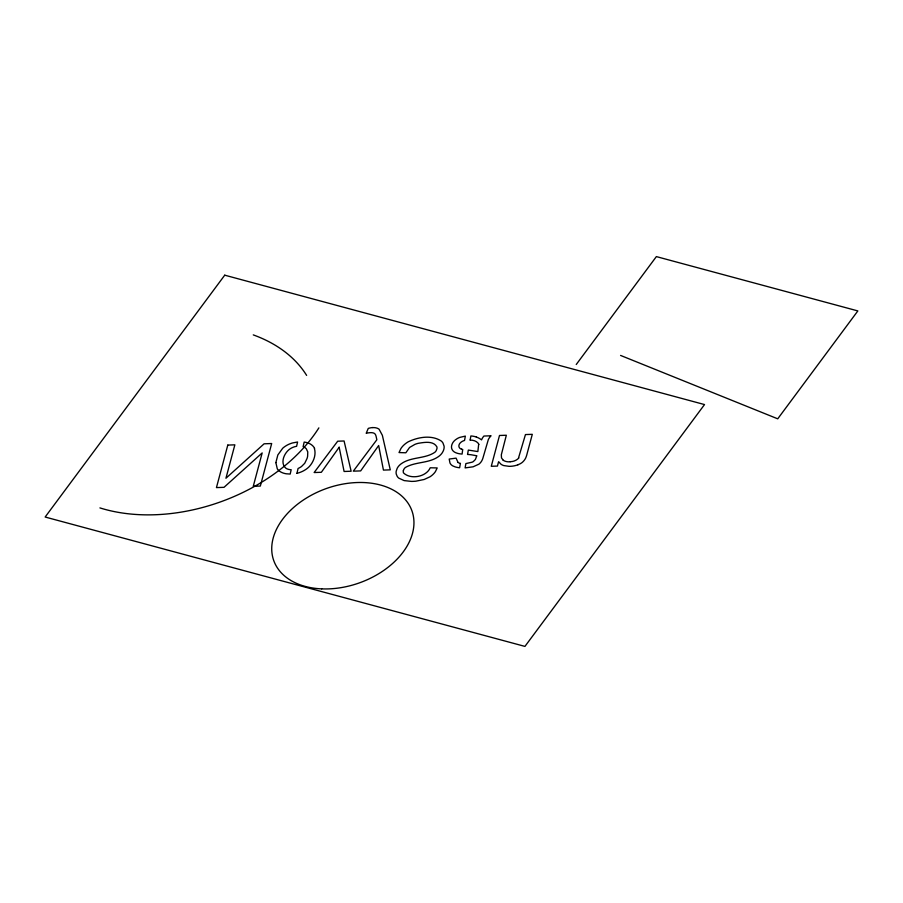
<?xml version="1.0" encoding="UTF-8"?>
<svg xmlns="http://www.w3.org/2000/svg" width="903" height="903" viewBox="0 0 903 903"><rect width="100%" height="100%" fill="white"/><g stroke="black" fill="none" stroke-linecap="round" stroke-linejoin="round"><path stroke-width="1.35" d="M470.158 439.953L470.881 435.957A21.085 14.346 -19.9 0 1 476.366 437.041M296.974 473.296L298.08 468.465A12.45 8.477 -19.9 0 0 301.557 466.467L304.717 463.295L307.076 458.408A35.748 24.336 -19.9 0 0 307.618 456.241L307.765 451.906L306.298 448.802A12.021 8.183 -19.9 0 0 303.115 446.703L304.176 442.064A19.211 13.082 -19.9 0 1 314.594 448.362M476.739 455.778L471.095 454.751A101.034 68.775 -19.9 0 0 467.54 454.446L468.33 450.078L477.856 451.568L478.658 444.468M476.682 456.026L475.418 459.458L473.296 461.58A7.845 5.339 -19.9 0 1 472.179 462.167L465.892 463.578L465.113 467.901L473.093 466.806L478.895 464.176A11.581 7.89 -19.9 0 0 481.92 460.553L482.529 459.243A50.85 34.607 -19.9 0 0 483.139 457.336L488.342 439.547A16.141 10.983 -19.9 0 1 491.063 435.788L483.918 436.036A15.532 10.576 -19.9 0 0 481.57 439.885A31.887 21.706 -19.9 0 0 477.585 437.515L476.366 437.052M518.536 457.9L525.456 434.569L532.296 434.332L526.765 454.943A54.744 37.271 -19.9 0 1 526.223 456.658L525.704 457.956A10.452 7.111 -19.9 0 1 525.354 458.634A14.098 9.606 -19.9 0 1 522.374 462.302A9.775 6.66 -19.9 0 1 519.36 464.153L517.882 464.785M576.249 364.496L656.368 256.599L857.85 310.925L777.731 418.823L620.575 355.432M503.208 460.225L501.515 457.934L501.323 454.773L506.335 435.246L499.494 435.483L491.277 466.287L497.44 466.072L498.603 461.693L501.052 464.255A14.279 9.719 -19.9 0 0 503.761 465.576L509.066 466.332A17.97 12.236 -19.9 0 0 517.893 464.831M458.024 462.426L456.071 458.137L449.197 459.063L449.965 462.912A13.455 9.154 -19.9 0 0 450.789 464.255A11.863 8.071 -19.9 0 0 452.877 465.937L455.123 466.885A23.489 15.994 -19.9 0 0 459.616 467.754L460.417 463.352A7.98 5.429 -19.9 0 1 457.99 462.449M314.391 448.441C316.31 454.66 313.668 461.715 309.447 466.388A18.026 12.27 -19.9 0 1 305.891 469.402A18.455 12.563 -19.9 0 1 296.974 473.307M470.124 440.077A12.935 8.804 -19.9 0 1 478.917 444.355M461.523 449.152A11.378 7.743 -19.9 0 0 462.72 449.446L462.088 454.074L460.101 453.859A22.067 15.024 -19.9 0 1 459.175 453.712A17.631 11.999 -19.9 0 1 454.694 452.189A11.942 8.127 -19.9 0 1 451.895 449.062A11.795 8.025 -19.9 0 1 451.748 445.213A14.211 9.673 -19.9 0 1 452.042 444.276L452.685 442.933A10.926 7.438 -19.9 0 1 455.518 439.772L456.997 438.756A11.479 7.811 -19.9 0 1 459.762 437.402L465.338 436.104L464.548 440.483A7.043 4.797 -19.9 0 0 462.122 441.465A7.213 4.91 -19.9 0 0 461.41 441.928L461.14 442.12A6.084 4.143 -19.9 0 0 459.153 444.592A6.377 4.346 -19.9 0 0 461.489 449.186M253.269 334.889A168.376 114.613 -19.9 0 1 306.625 375.4M318.872 427.875A155.621 105.933 -19.9 0 1 99.917 507.904M372.837 427.548A14.798 10.08 -19.9 0 0 368.266 428.406L366.189 433.305A16.615 11.31 -19.9 0 1 370.23 432.672A8.353 5.689 -19.9 0 1 373.763 433.09A6.626 4.515 -19.9 0 1 375.524 434.693L375.941 435.799A47.475 32.316 -19.9 0 1 376.212 436.826L376.844 439.761L353.299 471.163L360.669 470.903L378.662 445.529L383.436 470.091L390.277 469.853L382.353 435.302L379.102 429.23A10.531 7.168 -19.9 0 0 372.826 427.604M503.208 460.225A11.547 7.867 -19.9 0 0 507.779 461.783L508.795 461.839A13.692 9.323 -19.9 0 0 510.195 461.817M518.819 458.002A8.353 5.689 -19.9 0 1 510.251 461.67M275.866 462.607L277.289 468.826A16.717 11.378 -19.9 0 0 279.388 471.073L279.907 471.434A19.042 12.958 -19.9 0 0 286.217 473.782L290.19 474.064L291.184 469.718L290.145 469.65A11.175 7.608 -19.9 0 1 285.867 468.194C279.603 462.821 284.535 452.121 290.585 448.531A11.287 7.675 -19.9 0 1 296.59 446.319L297.584 441.996L292.47 442.967A17.857 12.157 -19.9 0 0 286.353 445.585L284.953 446.488A17.033 11.592 -19.9 0 0 282.729 448.227L277.853 454.931L275.866 462.607M403.393 470.486L403.269 471.129A7.134 4.854 -19.9 0 0 403.506 472.901C410.413 479.764 426.193 477.1 430.234 467.777L437.199 467.935L435.472 471.513A17.18 11.694 -19.9 0 1 433.474 473.962L432.672 474.73A15.52 10.565 -19.9 0 1 429.918 476.829L424.207 479.47L415.899 481.175A36.967 25.16 -19.9 0 1 411.486 481.401L404.115 480.588L398.776 478.127A14.245 9.696 -19.9 0 1 397.173 476.287L396.293 474.177A14.595 9.933 -19.9 0 1 396.214 471.152L397.23 468.228A13.071 8.895 -19.9 0 1 401.158 463.826C411.068 456.625 424.839 459.085 434.84 452.29A7.405 5.034 -19.9 0 0 436.239 450.574L436.939 448.644A8.195 5.576 -19.9 0 0 436.849 446.804C433.293 440.562 424.049 442.357 418.145 443.339A19.584 13.331 -19.9 0 0 415.03 444.321L409.556 447.47L405.853 452.787L399.024 452.561L400.943 448.498A19.189 13.06 -19.9 0 1 403.212 445.698A19.482 13.263 -19.9 0 1 405.108 443.971A18.15 12.36 -19.9 0 1 408.37 441.736C418.281 437.029 431.634 434.693 441.307 441.059A16.288 11.096 -19.9 0 1 442.978 443.046L444.062 446.071A15.475 10.531 -19.9 0 1 444.005 448.509A16.886 11.502 -19.9 0 1 443.226 451.015L442.38 452.584A13.917 9.47 -19.9 0 1 440.608 454.785A13.726 9.346 -19.9 0 1 438.226 456.771C428.474 463.51 415.436 461.614 405.413 467.461A6.389 4.346 -19.9 0 0 404.126 468.86L403.393 470.486M227.793 445.089L216.449 487.597L224.012 487.327L262.175 452.922L253.269 486.299L260.335 486.051L271.679 443.531L264.116 443.802L225.942 478.24L234.859 444.829L227.793 445.089M339.167 447.245L321.344 472.292L314.12 472.54L337.688 441.206L344.077 440.98L351.132 471.231L344.099 471.479L339.167 447.245M224.734 275.178L45.15 517.024L524.936 646.401L704.521 404.567L224.734 275.178M321.728 588.869A73.425 49.981 -19.9 0 0 412.208 511.64A73.425 49.981 -19.9 0 0 294.604 506.628A73.425 49.981 -19.9 0 0 321.728 588.869"/></g></svg>
